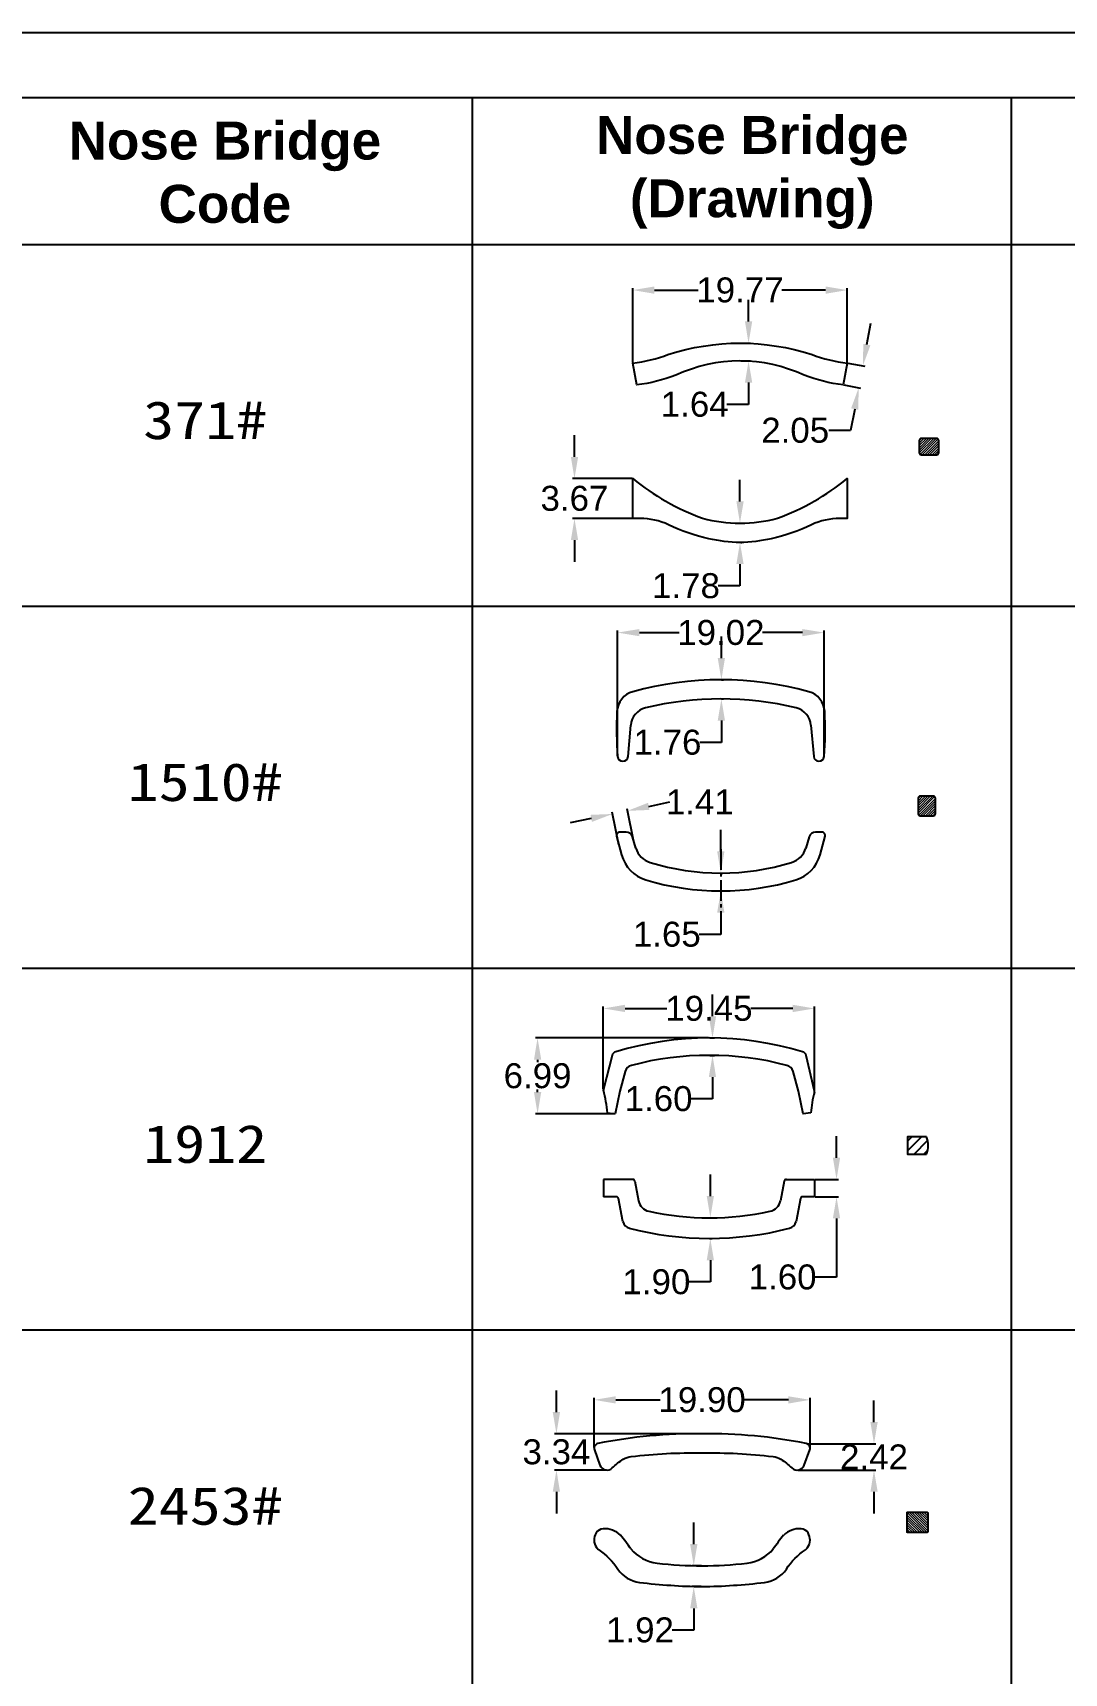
# Model space of a CAD drawing. Header units: inches. Extents: x 3613 to 8393, y -2205 to -794.
# Drawn here: x 4635.9 to 4731, y -1039.8 to -888.6 of the extents above; entities that cross this region are included whole.
import ezdxf

# ---------------------------------------------------------------- set-up
doc = ezdxf.new("R2010")
doc.units = ezdxf.units.IN
doc.header["$MEASUREMENT"] = 0
doc.linetypes.add('CENTER2', pattern=[28.575, 19.05, -3.175, 3.175, -3.175])
doc.layers.add('Center Line', color=2, linetype='CENTER2')
doc.styles.get("Standard").update_dxf_attribs({"font": 'arial.ttf'})
doc.dimstyles.new('Standard$0', dxfattribs={"dimtxt": 2.3, "dimasz": 2, "dimexe": 1, "dimexo": 1, "dimgap": 1, "dimtad": 0, "dimtih": 1, "dimtoh": 1, "dimdec": 1, "dimzin": 0, "dimdsep": 46, "dimtxsty": 'Standard', "dimcen": 0, "dimclrd": 4, "dimclre": 4, "dimclrt": 4, "dimadec": 1, "dimazin": 0, "dimtfac": 1, "dimtdec": 1, "dimtofl": 0, "dimtmove": 0, "dimatfit": 0, "dimfxl": 1, "dimtolj": 1, "dimtzin": 0, "dimarcsym": 0})

# ---------------------------------------------------------------- blocks, each defined once
blk = doc.blocks.new('*D410')
at = {"color": 0, "lineweight": -2, "transparency": 16777216}
for p, q in [((4691.2, -919.01), (4691.2, -912.17)), ((4693.2, -912.35), (4697.22, -912.35)), ((4708.97, -912.35), (4704.95, -912.35)), ((4710.97, -919.01), (4710.97, -912.17))]:
    blk.add_line(p, q, dxfattribs=at)
at = {"color": 0, "transparency": 16777216}
for points in [[(4693.2, -912.02), (4693.2, -912.69), (4691.2, -912.35)], [(4708.97, -912.02), (4708.97, -912.69), (4710.97, -912.35)]]:
    blk.add_solid(points, dxfattribs=at)
at = {"layer": 'Defpoints', "color": 0, "transparency": 16777216}
for p in [(4710.97, -912.35), (4691.2, -919.07), (4710.97, -919.07)]:
    blk.add_point(p, dxfattribs=at)
at = {"color": 0, "lineweight": 9, "transparency": 16777216, "insert": (4701.08, -912.35), "char_height": 2.3, "attachment_point": 5}
blk.add_mtext('\\A1;19.77', dxfattribs=at)
blk = doc.blocks.new('*D411')
at = {"color": 0, "lineweight": -2, "transparency": 16777216}
for p, q in [((4701.87, -915.24), (4701.87, -913.24)), ((4701.15, -917.24), (4702.05, -917.24)), ((4701.15, -918.88), (4702.05, -918.88)), ((4701.87, -920.88), (4701.87, -922.88)), ((4701.87, -922.88), (4699.87, -922.88))]:
    blk.add_line(p, q, dxfattribs=at)
at = {"color": 0, "transparency": 16777216}
for points in [[(4701.54, -915.24), (4702.21, -915.24), (4701.87, -917.24)], [(4701.54, -920.88), (4702.21, -920.88), (4701.87, -918.88)]]:
    blk.add_solid(points, dxfattribs=at)
at = {"layer": 'Defpoints', "color": 0, "transparency": 16777216}
for p in [(4701.08, -917.24), (4701.08, -918.88), (4701.87, -918.88)]:
    blk.add_point(p, dxfattribs=at)
at = {"color": 0, "lineweight": 9, "transparency": 16777216, "insert": (4696.91, -922.88), "char_height": 2.3, "attachment_point": 5}
blk.add_mtext('\\A1;1.64', dxfattribs=at)
blk = doc.blocks.new('*D412')
at = {"color": 0, "lineweight": -2, "transparency": 16777216}
for p, q in [((4701.08, -931.82), (4701.08, -929.82)), ((4701.15, -933.82), (4701.26, -933.82)), ((4701.15, -935.6), (4701.26, -935.6)), ((4701.08, -937.6), (4701.08, -939.6)), ((4701.08, -939.6), (4699.08, -939.6))]:
    blk.add_line(p, q, dxfattribs=at)
at = {"color": 0, "transparency": 16777216}
for points in [[(4700.75, -931.82), (4701.42, -931.82), (4701.08, -933.82)], [(4700.75, -937.6), (4701.42, -937.6), (4701.08, -935.6)]]:
    blk.add_solid(points, dxfattribs=at)
at = {"layer": 'Defpoints', "color": 0, "transparency": 16777216}
for p in [(4701.08, -933.82), (4701.08, -935.6), (4701.08, -935.6)]:
    blk.add_point(p, dxfattribs=at)
at = {"color": 0, "lineweight": 9, "transparency": 16777216, "insert": (4696.11, -939.6), "char_height": 2.3, "attachment_point": 5}
blk.add_mtext('\\A1;1.78', dxfattribs=at)
blk = doc.blocks.new('*D413')
at = {"color": 0, "lineweight": -2, "transparency": 16777216}
for p, q in [((4685.83, -927.72), (4685.83, -925.72)), ((4691.14, -929.72), (4685.65, -929.72)), ((4691.14, -933.39), (4685.65, -933.39)), ((4685.83, -935.39), (4685.83, -937.39))]:
    blk.add_line(p, q, dxfattribs=at)
at = {"color": 0, "transparency": 16777216}
for points in [[(4685.5, -927.72), (4686.17, -927.72), (4685.83, -929.72)], [(4685.5, -935.39), (4686.17, -935.39), (4685.83, -933.39)]]:
    blk.add_solid(points, dxfattribs=at)
at = {"layer": 'Defpoints', "color": 0, "transparency": 16777216}
for p in [(4691.2, -929.72), (4685.83, -933.39), (4691.2, -933.39)]:
    blk.add_point(p, dxfattribs=at)
at = {"color": 0, "lineweight": 9, "transparency": 16777216, "insert": (4685.83, -931.55), "char_height": 2.3, "attachment_point": 5}
blk.add_mtext('\\A1;3.67', dxfattribs=at)
blk = doc.blocks.new('*D414')
at = {"color": 0, "lineweight": -2, "transparency": 16777216}
for p, q in [((4712.77, -917.37), (4713.15, -915.41)), ((4711.03, -919.08), (4712.58, -919.37)), ((4710.65, -921.09), (4712.2, -921.38)), ((4711.65, -923.32), (4711.28, -925.28)), ((4711.28, -925.28), (4709.28, -925.28))]:
    blk.add_line(p, q, dxfattribs=at)
at = {"color": 0, "transparency": 16777216}
for points in [[(4712.45, -917.31), (4713.1, -917.44), (4712.4, -919.34)], [(4711.32, -923.25), (4711.98, -923.38), (4712.02, -921.35)]]:
    blk.add_solid(points, dxfattribs=at)
at = {"layer": 'Defpoints', "color": 0, "transparency": 16777216}
for p in [(4710.97, -919.07), (4710.59, -921.08), (4712.02, -921.35)]:
    blk.add_point(p, dxfattribs=at)
at = {"color": 0, "lineweight": 9, "transparency": 16777216, "insert": (4706.17, -925.28), "char_height": 2.3, "attachment_point": 5}
blk.add_mtext('\\A1;2.05', dxfattribs=at)
blk = doc.blocks.new('*D415')
at = {"color": 0, "lineweight": -2, "transparency": 16777216}
for p, q in [((4689.81, -955.25), (4689.81, -943.73)), ((4691.81, -943.91), (4695.47, -943.91)), ((4706.83, -943.91), (4703.17, -943.91)), ((4708.83, -955.25), (4708.83, -943.73))]:
    blk.add_line(p, q, dxfattribs=at)
at = {"color": 0, "transparency": 16777216}
for points in [[(4691.81, -943.58), (4691.81, -944.24), (4689.81, -943.91)], [(4706.83, -943.58), (4706.83, -944.24), (4708.83, -943.91)]]:
    blk.add_solid(points, dxfattribs=at)
at = {"layer": 'Defpoints', "color": 0, "transparency": 16777216}
for p in [(4708.83, -943.91), (4689.81, -955.32), (4708.83, -955.32)]:
    blk.add_point(p, dxfattribs=at)
at = {"color": 0, "lineweight": 9, "transparency": 16777216, "insert": (4699.32, -943.91), "char_height": 2.3, "attachment_point": 5}
blk.add_mtext('\\A1;19.02', dxfattribs=at)
blk = doc.blocks.new('*D416')
at = {"color": 0, "lineweight": -2, "transparency": 16777216}
for p, q in [((4692.68, -959.92), (4694.63, -959.51)), ((4687.38, -961.03), (4685.42, -961.44)), ((4689.93, -963.47), (4689.3, -960.44)), ((4691.31, -963.18), (4690.68, -960.15))]:
    blk.add_line(p, q, dxfattribs=at)
at = {"color": 0, "transparency": 16777216}
for points in [[(4692.61, -959.59), (4692.74, -960.25), (4690.72, -960.33)], [(4687.31, -960.7), (4687.44, -961.35), (4689.33, -960.62)]]:
    blk.add_solid(points, dxfattribs=at)
at = {"layer": 'Defpoints', "color": 0, "transparency": 16777216}
for p in [(4690.72, -960.33), (4689.94, -963.53), (4691.33, -963.24)]:
    blk.add_point(p, dxfattribs=at)
at = {"color": 0, "lineweight": 9, "transparency": 16777216, "insert": (4697.38, -959.51), "char_height": 2.3, "attachment_point": 5}
blk.add_mtext('\\A1;1.41', dxfattribs=at)
blk = doc.blocks.new('*D417')
at = {"color": 0, "lineweight": -2, "transparency": 16777216}
for p, q in [((4699.37, -946.26), (4699.37, -944.26)), ((4699.38, -948.26), (4699.55, -948.26)), ((4699.38, -950.02), (4699.55, -950.02)), ((4699.37, -952.02), (4699.37, -954.02)), ((4699.37, -954.02), (4697.37, -954.02))]:
    blk.add_line(p, q, dxfattribs=at)
at = {"color": 0, "transparency": 16777216}
for points in [[(4699.03, -946.26), (4699.7, -946.26), (4699.37, -948.26)], [(4699.03, -952.02), (4699.7, -952.02), (4699.37, -950.02)]]:
    blk.add_solid(points, dxfattribs=at)
at = {"layer": 'Defpoints', "color": 0, "transparency": 16777216}
for p in [(4699.32, -948.26), (4699.32, -950.02), (4699.37, -950.02)]:
    blk.add_point(p, dxfattribs=at)
at = {"color": 0, "lineweight": 9, "transparency": 16777216, "insert": (4694.4, -954.02), "char_height": 2.3, "attachment_point": 5}
blk.add_mtext('\\A1;1.76', dxfattribs=at)
blk = doc.blocks.new('*D418')
at = {"color": 0, "lineweight": -2, "transparency": 16777216}
for p, q in [((4699.32, -964.07), (4699.32, -962.07)), ((4699.38, -966.07), (4699.5, -966.07)), ((4699.38, -967.71), (4699.5, -967.71)), ((4699.32, -969.71), (4699.32, -971.71)), ((4699.32, -971.71), (4697.32, -971.71))]:
    blk.add_line(p, q, dxfattribs=at)
at = {"color": 0, "transparency": 16777216}
for points in [[(4698.98, -964.07), (4699.65, -964.07), (4699.32, -966.07)], [(4698.98, -969.71), (4699.65, -969.71), (4699.32, -967.71)]]:
    blk.add_solid(points, dxfattribs=at)
at = {"layer": 'Defpoints', "color": 0, "transparency": 16777216}
for p in [(4699.32, -966.07), (4699.32, -967.71), (4699.32, -967.71)]:
    blk.add_point(p, dxfattribs=at)
at = {"color": 0, "lineweight": 9, "transparency": 16777216, "insert": (4694.34, -971.71), "char_height": 2.3, "attachment_point": 5}
blk.add_mtext('\\A1;1.65', dxfattribs=at)
blk = doc.blocks.new('*D419')
at = {"color": 0, "lineweight": -2, "transparency": 16777216}
for p, q in [((4688.49, -985.96), (4688.49, -978.36)), ((4690.49, -978.54), (4694.35, -978.54)), ((4705.95, -978.54), (4702.09, -978.54)), ((4707.95, -986.13), (4707.95, -978.36))]:
    blk.add_line(p, q, dxfattribs=at)
at = {"color": 0, "transparency": 16777216}
for points in [[(4690.49, -978.2), (4690.49, -978.87), (4688.49, -978.54)], [(4705.95, -978.2), (4705.95, -978.87), (4707.95, -978.54)]]:
    blk.add_solid(points, dxfattribs=at)
at = {"layer": 'Defpoints', "color": 0, "transparency": 16777216}
for p in [(4707.95, -978.54), (4688.49, -986.03), (4707.95, -986.19)]:
    blk.add_point(p, dxfattribs=at)
at = {"color": 0, "lineweight": 9, "transparency": 16777216, "insert": (4698.22, -978.54), "char_height": 2.3, "attachment_point": 5}
blk.add_mtext('\\A1;19.45', dxfattribs=at)
blk = doc.blocks.new('*D420')
at = {"color": 0, "lineweight": -2, "transparency": 16777216}
for p, q in [((4698.55, -979.26), (4698.55, -977.26)), ((4698.3, -981.26), (4698.73, -981.26)), ((4698.3, -982.86), (4698.73, -982.86)), ((4698.55, -984.86), (4698.55, -986.86)), ((4698.55, -986.86), (4696.55, -986.86))]:
    blk.add_line(p, q, dxfattribs=at)
at = {"color": 0, "transparency": 16777216}
for points in [[(4698.21, -979.26), (4698.88, -979.26), (4698.55, -981.26)], [(4698.21, -984.86), (4698.88, -984.86), (4698.55, -982.86)]]:
    blk.add_solid(points, dxfattribs=at)
at = {"layer": 'Defpoints', "color": 0, "transparency": 16777216}
for p in [(4698.24, -981.26), (4698.24, -982.86), (4698.55, -982.86)]:
    blk.add_point(p, dxfattribs=at)
at = {"color": 0, "lineweight": 9, "transparency": 16777216, "insert": (4693.58, -986.86), "char_height": 2.3, "attachment_point": 5}
blk.add_mtext('\\A1;1.60', dxfattribs=at)
blk = doc.blocks.new('*D421')
at = {"color": 0, "lineweight": -2, "transparency": 16777216}
for p, q in [((4698.35, -995.83), (4698.35, -993.83)), ((4698.33, -997.83), (4698.53, -997.83)), ((4698.31, -999.73), (4698.53, -999.73)), ((4698.35, -1001.73), (4698.35, -1003.73)), ((4698.35, -1003.73), (4696.35, -1003.73))]:
    blk.add_line(p, q, dxfattribs=at)
at = {"color": 0, "transparency": 16777216}
for points in [[(4698.02, -995.83), (4698.68, -995.83), (4698.35, -997.83)], [(4698.02, -1001.73), (4698.68, -1001.73), (4698.35, -999.73)]]:
    blk.add_solid(points, dxfattribs=at)
at = {"layer": 'Defpoints', "color": 0, "transparency": 16777216}
for p in [(4698.27, -997.83), (4698.25, -999.73), (4698.35, -999.73)]:
    blk.add_point(p, dxfattribs=at)
at = {"color": 0, "lineweight": 9, "transparency": 16777216, "insert": (4693.38, -1003.73), "char_height": 2.3, "attachment_point": 5}
blk.add_mtext('\\A1;1.90', dxfattribs=at)
blk = doc.blocks.new('*D422')
at = {"color": 0, "lineweight": -2, "transparency": 16777216}
for p, q in [((4698.18, -981.26), (4682.25, -981.26)), ((4682.43, -983.26), (4682.43, -983.49)), ((4682.43, -986.24), (4682.43, -986.02)), ((4689.52, -988.24), (4682.25, -988.24))]:
    blk.add_line(p, q, dxfattribs=at)
at = {"color": 0, "transparency": 16777216}
for points in [[(4682.1, -983.26), (4682.77, -983.26), (4682.43, -981.26)], [(4682.1, -986.24), (4682.77, -986.24), (4682.43, -988.24)]]:
    blk.add_solid(points, dxfattribs=at)
at = {"layer": 'Defpoints', "color": 0, "transparency": 16777216}
for p in [(4682.43, -981.26), (4698.24, -981.26), (4689.58, -988.24)]:
    blk.add_point(p, dxfattribs=at)
at = {"color": 0, "lineweight": 9, "transparency": 16777216, "insert": (4682.43, -984.75), "char_height": 2.3, "attachment_point": 5}
blk.add_mtext('\\A1;6.99', dxfattribs=at)
blk = doc.blocks.new('*D423')
at = {"color": 0, "lineweight": -2, "transparency": 16777216}
for p, q in [((4709.98, -992.29), (4709.98, -990.29)), ((4708.01, -994.29), (4710.16, -994.29)), ((4708.01, -995.89), (4710.16, -995.89)), ((4709.98, -997.89), (4709.98, -1003.29)), ((4709.98, -1003.29), (4707.98, -1003.29))]:
    blk.add_line(p, q, dxfattribs=at)
at = {"color": 0, "transparency": 16777216}
for points in [[(4709.64, -992.29), (4710.31, -992.29), (4709.98, -994.29)], [(4709.64, -997.89), (4710.31, -997.89), (4709.98, -995.89)]]:
    blk.add_solid(points, dxfattribs=at)
at = {"layer": 'Defpoints', "color": 0, "transparency": 16777216}
for p in [(4707.95, -994.29), (4707.95, -995.89), (4709.98, -995.89)]:
    blk.add_point(p, dxfattribs=at)
at = {"color": 0, "lineweight": 9, "transparency": 16777216, "insert": (4705.01, -1003.29), "char_height": 2.3, "attachment_point": 5}
blk.add_mtext('\\A1;1.60', dxfattribs=at)
blk = doc.blocks.new('*D431')
at = {"color": 0, "lineweight": -2, "transparency": 16777216}
for p, q in [((4687.64, -1018.99), (4687.64, -1014.42)), ((4689.64, -1014.6), (4693.73, -1014.6)), ((4705.54, -1014.6), (4701.45, -1014.6)), ((4707.54, -1018.99), (4707.54, -1014.42))]:
    blk.add_line(p, q, dxfattribs=at)
at = {"color": 0, "transparency": 16777216}
for points in [[(4689.64, -1014.27), (4689.64, -1014.94), (4687.64, -1014.6)], [(4705.54, -1014.27), (4705.54, -1014.94), (4707.54, -1014.6)]]:
    blk.add_solid(points, dxfattribs=at)
at = {"layer": 'Defpoints', "color": 0, "transparency": 16777216}
for p in [(4707.54, -1014.6), (4687.64, -1019.05), (4707.54, -1019.05)]:
    blk.add_point(p, dxfattribs=at)
at = {"color": 0, "lineweight": 9, "transparency": 16777216, "insert": (4697.59, -1014.6), "char_height": 2.3, "attachment_point": 5}
blk.add_mtext('\\A1;19.90', dxfattribs=at)
blk = doc.blocks.new('*D432')
at = {"color": 0, "lineweight": -2, "transparency": 16777216}
for p, q in [((4713.43, -1016.65), (4713.43, -1014.65)), ((4707.32, -1018.65), (4713.61, -1018.65)), ((4706.41, -1021.07), (4713.61, -1021.07)), ((4713.43, -1023.07), (4713.43, -1025.07))]:
    blk.add_line(p, q, dxfattribs=at)
at = {"color": 0, "transparency": 16777216}
for points in [[(4713.1, -1016.65), (4713.77, -1016.65), (4713.43, -1018.65)], [(4713.1, -1023.07), (4713.77, -1023.07), (4713.43, -1021.07)]]:
    blk.add_solid(points, dxfattribs=at)
at = {"layer": 'Defpoints', "color": 0, "transparency": 16777216}
for p in [(4707.26, -1018.65), (4713.43, -1018.65), (4706.35, -1021.07)]:
    blk.add_point(p, dxfattribs=at)
at = {"color": 0, "lineweight": 9, "transparency": 16777216, "insert": (4713.43, -1019.86), "char_height": 2.3, "attachment_point": 5}
blk.add_mtext('\\A1;2.42', dxfattribs=at)
blk = doc.blocks.new('*D433')
at = {"color": 0, "lineweight": -2, "transparency": 16777216}
for p, q in [((4696.82, -1027.89), (4696.82, -1025.89)), ((4697.53, -1029.89), (4696.64, -1029.89)), ((4697.49, -1031.81), (4696.64, -1031.81)), ((4696.82, -1033.81), (4696.82, -1035.81)), ((4696.82, -1035.81), (4694.82, -1035.81))]:
    blk.add_line(p, q, dxfattribs=at)
at = {"color": 0, "transparency": 16777216}
for points in [[(4696.49, -1027.89), (4697.16, -1027.89), (4696.82, -1029.89)], [(4696.49, -1033.81), (4697.16, -1033.81), (4696.82, -1031.81)]]:
    blk.add_solid(points, dxfattribs=at)
at = {"layer": 'Defpoints', "color": 0, "transparency": 16777216}
for p in [(4697.59, -1029.89), (4696.82, -1031.81), (4697.56, -1031.81)]:
    blk.add_point(p, dxfattribs=at)
at = {"color": 0, "lineweight": 9, "transparency": 16777216, "insert": (4691.87, -1035.81), "char_height": 2.3, "attachment_point": 5}
blk.add_mtext('\\A1;1.92', dxfattribs=at)
blk = doc.blocks.new('*D434')
at = {"color": 0, "lineweight": -2, "transparency": 16777216}
for p, q in [((4684.17, -1015.73), (4684.17, -1013.73)), ((4697.37, -1017.73), (4683.99, -1017.73)), ((4688.77, -1021.07), (4683.99, -1021.07)), ((4684.17, -1023.07), (4684.17, -1025.07))]:
    blk.add_line(p, q, dxfattribs=at)
at = {"color": 0, "transparency": 16777216}
for points in [[(4683.83, -1015.73), (4684.5, -1015.73), (4684.17, -1017.73)], [(4683.83, -1023.07), (4684.5, -1023.07), (4684.17, -1021.07)]]:
    blk.add_solid(points, dxfattribs=at)
at = {"layer": 'Defpoints', "color": 0, "transparency": 16777216}
for p in [(4697.44, -1017.73), (4684.17, -1021.07), (4688.83, -1021.07)]:
    blk.add_point(p, dxfattribs=at)
at = {"color": 0, "lineweight": 9, "transparency": 16777216, "insert": (4684.17, -1019.4), "char_height": 2.3, "attachment_point": 5}
blk.add_mtext('\\A1;3.34', dxfattribs=at)

msp = doc.modelspace()

# ---------------------------------------------------------------- hatches: boundary and pattern name
at = {"lineweight": 9}
h = msp.add_hatch(dxfattribs=at)
h.set_pattern_fill('ANSI31', color=1, scale=0.05, style=0)
h.set_pattern_definition([(45, (4223.53735, -829.39088), (-0.1122532, 0.1122532), [])])
h.paths.add_polyline_path([(4717.795, -926.017, 0.4142136), (4717.595, -926.217), (4717.595, -927.317, 0.4142136), (4717.795, -927.517), (4719.195, -927.517, 0.4142136), (4719.395, -927.317), (4719.395, -926.217, 0.4142136), (4719.195, -926.017)])
h = msp.add_hatch(dxfattribs=at)
h.set_pattern_fill('ANSI31', color=1, scale=0.05, style=0)
h.set_pattern_definition([(45, (4198.10734, -1125.2174), (-0.1122532, 0.1122532), [])])
h.paths.add_polyline_path([(4717.691, -960.777), (4718.891, -960.777, 0.4142136), (4719.091, -960.577), (4719.091, -959.177, 0.4142136), (4718.891, -958.977), (4717.691, -958.977, 0.4142136), (4717.491, -959.177), (4717.491, -960.577, 0.4142136)])
at = {"ltscale": 0.5}
h = msp.add_hatch(dxfattribs=at)
h.set_pattern_fill('ANSI31', color=1, scale=0.1998)
h.set_pattern_definition([(45, (4547.21926, -1359.2373), (-0.4485638, 0.4485638), [])])
h.paths.add_polyline_path([(4716.521, -990.37), (4716.521, -991.968), (4718.278, -991.968, 0.1776036), (4718.278, -990.37)])
at = {"lineweight": 9}
h = msp.add_hatch(dxfattribs=at)
h.set_pattern_fill('ANSI31', color=1, scale=0.05, angle=90, style=0)
h.set_pattern_definition([(135, (5296.54057, -1905.19782), (-0.112253202, -0.112253202), [])])
h.paths.add_polyline_path([(4716.527, -1026.685, 0.4142136), (4716.677, -1026.835), (4718.177, -1026.835, 0.4142136), (4718.327, -1026.685), (4718.327, -1025.085, 0.4142136), (4718.177, -1024.935), (4716.677, -1024.935, 0.4142136), (4716.527, -1025.085)])

# ---------------------------------------------------------------- linework, layer by layer
for p, q in [((4956.848, -894.646), (4547.592, -894.646)), ((4676.418, -894.646), (4676.418, -1150.606)), ((4726.065, -894.646), (4726.065, -1150.606)), ((4560.41, -908.139), (4956.848, -908.139)), ((4717.595, -926.217), (4717.595, -927.317)), ((4719.195, -926.017), (4717.795, -926.017)), ((4719.395, -927.317), (4719.395, -926.217)), ((4717.795, -927.517), (4719.195, -927.517)), ((4560.41, -941.48), (4956.848, -941.48)), ((4690.764, -955.33), (4691.015, -952.443)), ((4707.622, -952.443), (4707.873, -955.33)), ((4717.491, -959.177), (4717.491, -960.577)), ((4718.891, -958.977), (4717.691, -958.977)), ((4719.091, -960.577), (4719.091, -959.177)), ((4717.691, -960.777), (4718.891, -960.777)), ((4560.41, -974.822), (4956.848, -974.822)), ((4689.3, -982.875), (4688.5, -985.975)), ((4707.94, -986.146), (4707.181, -982.885)), ((4690.511, -984.338), (4690.003, -986.153)), ((4706.481, -986.153), (4705.973, -984.338)), ((4689.999, -986.167), (4689.584, -988.244)), ((4691.205, -994.285), (4688.494, -994.285)), ((4688.494, -994.285), (4688.494, -995.885)), ((4691.402, -994.449), (4691.731, -996.261)), ((4705.141, -994.449), (4704.811, -996.261)), ((4705.337, -994.285), (4707.945, -994.285)), ((4707.945, -994.285), (4707.945, -995.885)), ((4689.682, -995.885), (4688.494, -995.885)), ((4707.945, -995.885), (4706.861, -995.885)), ((4690.291, -998.162), (4689.878, -996.047)), ((4706.665, -996.047), (4706.252, -998.162)), ((4560.41, -1008.164), (4956.848, -1008.164))]:
    msp.add_line(p, q)
at = {"color": 7, "lineweight": 25}
for p, q in [((4689.716, -962.677), (4690.171, -964.385)), ((4690.597, -962.3), (4690.006, -962.3)), ((4691.483, -963.757), (4691.171, -962.726)), ((4707.466, -962.726), (4707.153, -963.757)), ((4708.631, -962.3), (4708.04, -962.3)), ((4708.465, -964.385), (4708.921, -962.677))]:
    msp.add_line(p, q, dxfattribs=at)
msp.add_lwpolyline([(4960.886, -1185.646), (4960.886, -888.646), (4540.886, -888.646), (4540.886, -1185.646)], close=True)
at = {"color": 0, "ltscale": 1000}
msp.add_lwpolyline([(4707.719, -918.292, 0.0638665), (4710.967, -919.069), (4710.587, -921.079, -0.061182), (4706.995, -920.199, 0.2233435), (4695.172, -920.199, -0.0611777), (4691.58, -921.08), (4691.2, -919.07, 0.0638608), (4694.448, -918.292, -0.158699)], format="xyb", close=True, dxfattribs=at)
at = {"color": 0}
msp.add_lwpolyline([(4691.2, -933.389), (4691.2, -929.718, 0.0831206), (4697.633, -933.371, 0.1312845), (4704.535, -933.371, 0.0831206), (4710.967, -929.718), (4710.967, -933.389), (4710.274, -933.389, 0.1110306), (4707.663, -933.976, -0.0545062), (4703.97, -935.255, -0.1196372), (4698.197, -935.255, -0.0545062), (4694.504, -933.976, 0.1110306), (4691.893, -933.389), (4691.2, -933.389), (4691.2, -930.509)], format="xyb", dxfattribs=at)
for points in [[(4707.624, -988.168), (4706.9, -988.244), (4706.485, -986.167)], [(4688.86, -988.168), (4689.584, -988.244)], [(4718.278, -990.37), (4716.521, -990.37), (4716.521, -991.968), (4718.278, -991.968)]]:
    msp.add_lwpolyline(points)
at = {"color": 7}
msp.add_lwpolyline([(4689.315, -1020.871, -0.0540286), (4690.332, -1020.073, -0.1105692), (4691.049, -1019.822, -0.0328917), (4697.589, -1019.485, -0.0328917), (4704.128, -1019.822, -0.1105692), (4704.845, -1020.073, -0.0540286), (4705.862, -1020.871, 0.5452285), (4707.002, -1020.611), (4707.513, -1019.201, 0.4582707), (4707.19, -1018.627, 0.0533663), (4697.589, -1017.731, 0.0533663), (4687.987, -1018.627, 0.4582707), (4687.665, -1019.201), (4688.175, -1020.611, 0.5452285)], format="xyb", close=True, dxfattribs=at)
msp.add_lwpolyline([(4716.552, -1024.935), (4718.302, -1024.935, -0.4142136), (4718.377, -1025.01), (4718.377, -1026.76, -0.4142136), (4718.302, -1026.835), (4716.552, -1026.835, -0.4142136), (4716.477, -1026.76), (4716.477, -1025.01, -0.4142136)], format="xyb", close=True)
for points in [[(4690.068, -1027.066, 0.2154697), (4688.463, -1026.479, 0.2387204), (4687.822, -1026.866, 0.3026023), (4687.86, -1028.201, 0.0892939), (4688.069, -1028.407, -0.0970242), (4689.824, -1030.185, 0.2199274), (4691.825, -1031.419, 0.0259459), (4697.589, -1031.809, 0.0259459), (4703.352, -1031.419, 0.2199274), (4705.353, -1030.185, -0.0970242), (4707.108, -1028.407, 0.0892939), (4707.317, -1028.201, 0.3026023), (4707.355, -1026.866, 0.2387204), (4706.714, -1026.479, 0.2154697), (4705.109, -1027.066)], [(4693.436, -1029.65, 0.0250916), (4697.589, -1029.888, 0.0250916), (4701.741, -1029.65)]]:
    msp.add_lwpolyline(points, format="xyb", dxfattribs=at)
for centre, radius, start, end in [((4717.795, -926.217), 0.2, 90, 180), ((4719.195, -926.217), 0.2, 0, 90), ((4717.795, -927.317), 0.2, 180, 270), ((4719.195, -927.317), 0.2, 270, 0), ((4699.318, -978.708), 30.451, 74.56148, 105.43852), ((4691.744, -951.283), 2, 105.43852, 177.06091), ((4699.318, -979.37), 29.351, 76.3319, 103.6681), ((4706.892, -951.283), 2, 2.93909, 74.56148), ((4721.247, -952.798), 31.542, 177.06091, 184.60923), ((4692.808, -952.599), 1.8, 103.6681, 175.03026), ((4705.829, -952.599), 1.8, 4.96974, 76.3319), ((4677.389, -952.798), 31.542, 355.39077, 2.93909), ((4690.286, -955.288), 0.48, 185.26163, 355.03026), ((4708.351, -955.288), 0.48, 184.96974, 354.73837), ((4717.691, -959.177), 0.2, 90, 180), ((4718.891, -959.177), 0.2, 0, 90), ((4717.691, -960.577), 0.2, 180, 270), ((4718.891, -960.577), 0.2, 270, 0), ((4693.397, -963.177), 2, 196.8584, 252.89028), ((4705.239, -963.177), 2, 287.10972, 343.1416), ((4693.36, -963.534), 3.3, 194.93142, 253.19831), ((4699.318, -943.943), 22.125, 252.89028, 287.10972), ((4705.277, -963.534), 3.3, 286.80169, 345.06858), ((4699.318, -943.801), 23.914, 253.19831, 286.80169), ((4698.242, -1011.202), 29.942, 73.317, 106.69446), ((4689.784, -983), 0.5, 106.69446, 165.52922), ((4691.281, -984.553), 0.8, 104.63854, 164.35775), ((4698.242, -1011.202), 28.342, 75.36146, 104.63854), ((4705.202, -984.553), 0.8, 15.64225, 75.36146), ((4706.694, -982.999), 0.5, 13.09963, 73.317), ((4688.694, -986.025), 0.2, 165.52922, 195.66027), ((4678.576, -988.861), 10.307, 3.85804, 15.66027), ((4690.195, -986.207), 0.2, 164.35775, 168.69007), ((4706.288, -986.207), 0.2, 11.30993, 15.64225), ((4717.908, -988.861), 10.307, 165.27894, 176.14196), ((4707.745, -986.191), 0.2, 345.27894, 13.09963), ((4716.099, -991.169), 2.321, 339.85816, 20.14184), ((4691.205, -994.485), 0.2, 10.30485, 90), ((4705.337, -994.485), 0.2, 79.38034, 169.69515), ((4689.682, -996.085), 0.2, 11.04094, 90), ((4706.861, -996.085), 0.2, 90, 168.95906), ((4692.912, -996.047), 1.2, 190.30485, 259.22341), ((4698.271, -971.539), 26.287, 257.73614, 282.26386), ((4703.63, -996.047), 1.2, 280.77659, 349.69515), ((4691.076, -998.009), 0.8, 191.04094, 256.92162), ((4698.271, -970.241), 29.485, 255.43817, 284.48817), ((4705.467, -998.009), 0.8, 283.07838, 348.95906)]:
    msp.add_arc(centre, radius, start, end)
at = {"color": 7, "lineweight": 25}
for centre, radius, start, end in [((4690.006, -962.6), 0.3, 90, 194.93142), ((4690.597, -962.9), 0.6, 16.8584, 90), ((4708.04, -962.9), 0.6, 90, 163.1416), ((4708.631, -962.6), 0.3, 345.06858, 90)]:
    msp.add_arc(centre, radius, start, end, dxfattribs=at)
at = {"color": 7}
for centre, radius, start, end in [((4673.974, -1040.204), 20.777, 34.82109, 39.214), ((4721.204, -1040.204), 20.777, 140.786, 145.17891), ((4693.923, -1025.889), 3.792, 220.21252, 262.63112), ((4701.254, -1025.889), 3.792, 277.36888, 319.78748)]:
    msp.add_arc(centre, radius, start, end, dxfattribs=at)
at = {"layer": 'Center Line', "linetype": 'CENTER2', "ltscale": 0.1}
msp.add_line((4699.318, -963.852), (4699.318, -969.977), dxfattribs=at)

# ---------------------------------------------------------------- texts
at = {"char_height": 3.5, "width": 34.34827, "attachment_point": 5}
for s, insert in [('{\\fArial|b1|i0|c0|p34;Nose Bridge (Drawing)}', (4702.211, -901.512)), ('{\\fArial|b1|i0|c0|p34;Nose Bridge Code}', (4653.62, -901.512)), ('{\\fSimSun|b1|i0|c0|p2;\\W1.2;371\\fSimSun|b1|i0|c134|p2;#}', (4651.806, -924.359)), ('{\\fSimSun|b1|i0|c0|p2;\\W1.2;1510\\fSimSun|b1|i0|c134|p2;#}', (4651.806, -957.701)), ('{\\fSimSun|b1|i0|c0|p2;\\W1.2;1912}', (4651.806, -991.043)), ('{\\fSimSun|b1|i0|c0|p2;\\W1.2;2453\\fSimSun|b1|i0|c134|p2;#}', (4651.806, -1024.385))]:
    msp.add_mtext(s, dxfattribs=dict(at, insert=insert))

# ---------------------------------------------------------------- dimensions: what is measured, and where the dimension line sits
at = {"color": 3, "lineweight": 9}
for base, p1, p2, picture, middle in [((4710.967, -912.354), (4691.2, -919.07), (4710.967, -919.069), '*D410', (4701.084, -912.354)), ((4708.83, -943.91), (4689.806, -955.317), (4708.83, -955.317), '*D415', (4699.318, -943.91)), ((4707.945, -978.537), (4688.494, -986.025), (4707.945, -986.191), '*D419', (4698.219, -978.537))]:
    dim = msp.add_linear_dim(base=base, p1=p1, p2=p2, dimstyle='Standard$0', override={"dimexe": 0.18, "dimexo": 0.0625, "dimgap": 0.09, "dimdec": 2, "dimcen": 0.09, "dimclrd": 0, "dimclre": 0, "dimclrt": 0, "dimtdec": 2, "dimatfit": 3, "dimfxl": 1.25}, dxfattribs=at)
    dim.commit()
    dim.dimension.update_dxf_attribs({"geometry": picture, "text_midpoint": middle})
for base, p1, p2, picture, middle in [((4701.872, -918.879), (4701.085, -917.239), (4701.085, -918.879), '*D411', (4696.908, -922.879)), ((4701.084, -935.6), (4701.084, -933.824), (4701.084, -935.6), '*D412', (4696.113, -939.6)), ((4699.365, -950.019), (4699.318, -948.256), (4699.318, -950.019), '*D417', (4694.397, -954.019)), ((4699.318, -967.714), (4699.318, -966.068), (4699.318, -967.714), '*D418', (4694.341, -971.714)), ((4698.546, -982.859), (4698.239, -981.259), (4698.242, -982.859), '*D420', (4693.581, -986.859)), ((4682.4336, -981.2594), (4689.5839, -988.2445), (4698.239, -981.2594), '*D422', (4682.4336, -984.7519)), ((4698.35, -999.726), (4698.271, -997.825), (4698.252, -999.726), '*D421', (4693.385, -1003.726)), ((4696.824, -1031.809), (4697.589, -1029.888), (4697.557, -1031.809), '*D433', (4691.867, -1035.809))]:
    dim = msp.add_linear_dim(base=base, p1=p1, p2=p2, angle=90, dimstyle='Standard$0', override={"dimexe": 0.18, "dimexo": 0.0625, "dimgap": 0.09, "dimdec": 2, "dimcen": 0.09, "dimclrd": 0, "dimclre": 0, "dimclrt": 0, "dimtdec": 2, "dimatfit": 3, "dimfxl": 1.25}, dxfattribs=at)
    dim.commit()
    dim.dimension.update_dxf_attribs({"geometry": picture, "text_midpoint": middle})
for p1, p2, distance, picture, middle in [((4710.967, -919.069), (4710.587, -921.079), 1.46, '*D414', (4706.173, -925.28)), ((4689.943, -963.531), (4691.327, -963.241), 2.975, '*D416', (4697.38, -959.51))]:
    dim = msp.add_aligned_dim(p1=p1, p2=p2, distance=distance, dimstyle='Standard$0', override={"dimexe": 0.18, "dimexo": 0.0625, "dimgap": 0.09, "dimdec": 2, "dimcen": 0.09, "dimclrd": 0, "dimclre": 0, "dimclrt": 0, "dimtdec": 2, "dimatfit": 3, "dimfxl": 1.25}, dxfattribs=at)
    dim.commit()
    dim.dimension.update_dxf_attribs({"geometry": picture, "text_midpoint": middle})
for base, p1, p2, angle, picture, middle, dimtype in [((4685.834, -933.389), (4691.2, -929.718), (4691.2, -933.389), 270, '*D413', (4685.834, -931.553), 161), ((4709.977, -995.885), (4707.945, -994.285), (4707.945, -995.885), 90, '*D423', (4705.012, -1003.294), 160), ((4684.165, -1021.069), (4697.435, -1017.73), (4688.829, -1021.069), 90, '*D434', (4684.165, -1019.399), 160), ((4713.434, -1018.646), (4706.348, -1021.069), (4707.256, -1018.646), 90, '*D432', (4713.434, -1019.858), 160)]:
    dim = msp.add_linear_dim(base=base, p1=p1, p2=p2, angle=angle, dimstyle='Standard$0', override={"dimexe": 0.18, "dimexo": 0.0625, "dimgap": 0.09, "dimdec": 2, "dimcen": 0.09, "dimclrd": 0, "dimclre": 0, "dimclrt": 0, "dimtdec": 2, "dimatfit": 3, "dimfxl": 1.25}, dxfattribs=at)
    dim.commit()
    dim.dimension.update_dxf_attribs({"geometry": picture, "text_midpoint": middle, "dimtype": dimtype})
dim = msp.add_linear_dim(base=(4707.539, -1014.604), p1=(4687.639, -1019.053), p2=(4707.539, -1019.053), dimstyle='Standard$0', override={"dimexe": 0.18, "dimexo": 0.0625, "dimgap": 0.09, "dimdec": 2, "dimcen": 0.09, "dimclrd": 0, "dimclre": 0, "dimclrt": 0, "dimtdec": 2, "dimatfit": 3, "dimfxl": 1.25}, dxfattribs=at)
dim.commit()
dim.dimension.update_dxf_attribs({"geometry": '*D431', "text_midpoint": (4697.589, -1014.604), "dimtype": 160})

doc.saveas('drawing.dxf')
